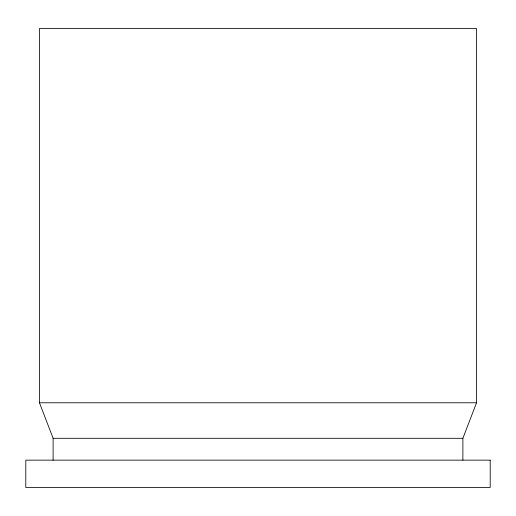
<?xml version="1.0" encoding="UTF-8"?>
<svg xmlns="http://www.w3.org/2000/svg" width="516" height="516" viewBox="0 0 516 516"><rect width="100%" height="100%" fill="white"/><g stroke="black" fill="none" stroke-linecap="round" stroke-linejoin="round"><path stroke-width="0.77" d="M462.884 460.149L462.884 438.297L476.539 402.783L476.539 28.535L39.461 28.535L39.461 402.783L53.116 438.297L53.116 460.149M39.461 402.783L476.539 402.783M53.116 438.297L462.884 438.297M490.2 460.149L25.8 460.149L25.8 487.465L490.2 487.465L490.2 460.149"/></g></svg>
